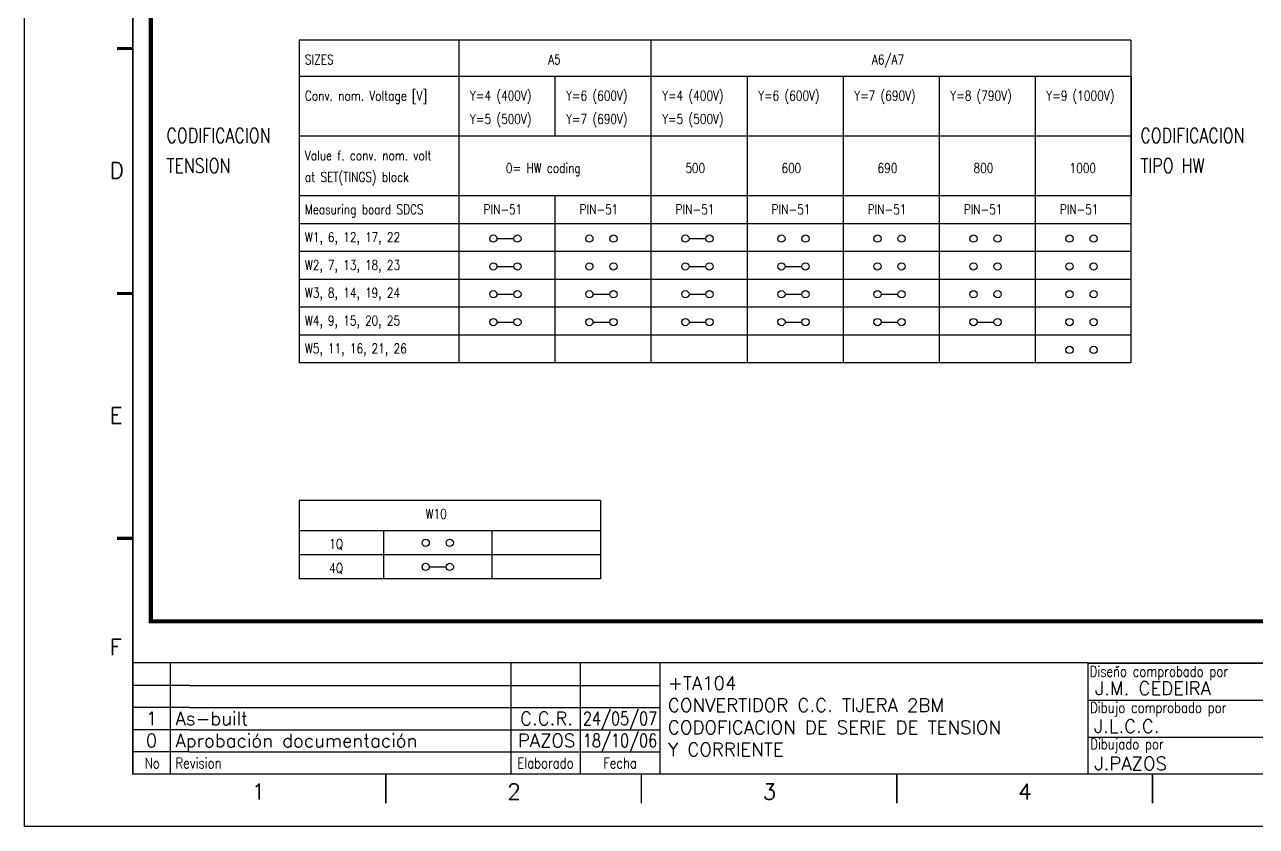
# Model space of a CAD drawing. Extents: x -25 to 1044, y -25744 to 292.
# Drawn here: x 448.5 to 683.6, y -21385.5 to -21232.4 of the extents above; entities that cross this region are included whole.
import ezdxf
from ezdxf.enums import TextEntityAlignment as Align

# ---------------------------------------------------------------- set-up
doc = ezdxf.new("R2010")
doc.units = 0
doc.header["$LTSCALE"] = 10
doc.header["$MEASUREMENT"] = 0
doc.linetypes.add('DASHDOT', pattern=[1, 0.5, -0.25, 0, -0.25])
for name, color, linetype in [('1', 7, 'CONTINUOUS'), ('10', 5, 'CONTINUOUS'), ('2', 7, 'CONTINUOUS'), ('25', 3, 'CONTINUOUS'), ('35', 2, 'CONTINUOUS'), ('DIBUJO', 7, 'CONTINUOUS')]:
    doc.layers.add(name, color=color, linetype=linetype)
doc.styles.add('ABBSTYLE', font='ROMANS.SHX', dxfattribs={"width": 0.8})
doc.styles.add('LABEL', font='SIMPLEX', dxfattribs={"width": 0.8, "height": 4})
doc.styles.add('ROMANS', font='romans')

# ---------------------------------------------------------------- blocks, each defined once
blk = doc.blocks.new('newcajec')
at = {"layer": '1'}
for p, q in [((179.4, 20.85), (0.13, 20.85)), ((7, 20.85), (7, 0)), ((71, 20.85), (71, 0)), ((84, 20.85), (84, 0.09)), ((99, 20.85), (99, 0)), ((184.64, 20.18), (184.81, 20.01)), ((184.81, 20.01), (185.18, 20.25)), ((10.6, 16.64), (0, 16.64)), ((10.6, 16.64), (99, 16.64)), ((10.6, 12.48), (0, 12.48)), ((10.6, 12.48), (99, 12.48)), ((179.4, 13.87), (215.2, 13.87)), ((10.6, 8.32), (0, 8.32)), ((10.6, 8.32), (99, 8.32)), ((179.4, 6.93), (267.63, 6.93)), ((10.6, 4.16), (0, 4.16)), ((10.6, 4.16), (99, 4.16))]:
    blk.add_line(p, q, dxfattribs=at)
at = {"layer": '1', "const_width": 0.3}
blk.add_lwpolyline([(0, 0), (0, 272.5), (383, 272.5), (383, 0)], close=True, dxfattribs=at)
at = {"layer": '1'}
for points in [[(-2.99, 136.23, 0.6, 0.6, 0), (-0.18, 136.23, 0.6, 0.6, 0)], [(-2.99, 90.23, 0.6, 0.6, 0), (-0.18, 90.23, 0.6, 0.6, 0)], [(-2.99, 44.23, 0.6, 0.6, 0), (-0.18, 44.23, 0.6, 0.6, 0)], [(383, 20.8, 0.3, 0.3, 0), (179.4, 20.8, 0.3, 0.3, 0), (179.4, 0, 0.3, 0.3, 0)], [(47.5, -5.5, 0.3, 0.3, 0), (47.5, -0.09, 0.3, 0.3, 0)], [(95.5, -5.5, 0.3, 0.3, 0), (95.5, -0.09, 0.3, 0.3, 0)], [(143.5, -5.5, 0.3, 0.3, 0), (143.5, -0.09, 0.3, 0.3, 0)], [(191.5, -5.5, 0.3, 0.3, 0), (191.5, -0.09, 0.3, 0.3, 0)]]:
    blk.add_lwpolyline(points, format="xyseb", dxfattribs=at)
at = {"layer": '1', "style": 'ROMANS'}
for s, p in [('D', (-4.37, 111.84)), ('E', (-4.37, 65.84)), ('F', (-4.37, 22.34)), ('1', (22.29, -4.82)), ('2', (70.29, -4.82)), ('3', (118.29, -4.82)), ('4', (166.29, -4.82))]:
    blk.add_text(s, height=3, dxfattribs=at).set_placement(p)
at = {"layer": '1', "style": 'LABEL', "width": 0.8}
for s, p in [('Diseno comprobado por', (179.73, 18.27)), ('Dibujo comprobado por', (179.81, 11.47)), ('Dibujado por', (179.83, 4.64)), ('No', (2.23, 1.05)), ('Revision', (8, 1.05))]:
    blk.add_text(s, height=2, dxfattribs=at).set_placement(p)
for s, p in [('Elaborado', (77.5, 1.05)), ('Fecha', (91.5, 1.05))]:
    blk.add_text(s, height=2, dxfattribs=at).set_placement(p, align=Align.CENTER)
at = {"layer": '10', "style": 'ROMANS'}
for tag, p in [('REV41', (3.5, 18.74)), ('REV43', (77.7, 18.74)), ('REV31', (3.5, 14.58)), ('REV33', (77.7, 14.58)), ('REV21', (3.5, 10.42)), ('REV23', (77.7, 10.42)), ('REV11', (3.5, 6.27)), ('REV13', (77.7, 6.27))]:
    blk.add_attdef(tag, text='', height=2.5, dxfattribs=at).set_placement(p, align=Align.MIDDLE)
for tag, p, height in [('REV42', (8, 17.49), 2.5), ('DOCUMENTTYPE', (216.43, 16.8), 2.5), ('NOTA', (305.32, 15.8), 3), ('SHEETNAME1', (100.5, 15.83), 2.5), ('DESIGNCHECK', (180.74, 14.83), 2.5), ('REV32', (8, 13.33), 2.5), ('SHEETNAME2', (100.5, 11.67), 2.5), ('OBJECT', (216.43, 12.4), 2.5), ('REV22', (8, 9.17), 2.5), ('ORDER', (305.32, 7.3), 4.5), ('SHEETNAME3', (100.5, 7.51), 2.5), ('DRAWINGCHECK', (180.53, 7.71), 2.5), ('CUSTOMER', (216.43, 8.08), 2.5), ('REV12', (8, 5.01), 2.5), ('SHEETNAME4', (100.5, 3.35), 2.5), ('DOCUMENT_ID', (305.32, 0.93), 4.4), ('USER', (180.63, 0.71), 2.5), ('DEPARTMENT', (271.93, 1.05), 2.5)]:
    blk.add_attdef(tag, p, '', height=height, dxfattribs=at)
for tag, width, p, p2 in [('REV44', 1.221199, (84.53, 17.49), (98.48, 17.49)), ('REV34', 1.221199, (84.53, 13.33), (98.48, 13.33)), ('REV24', 1.221199, (84.53, 9.17), (98.48, 9.17)), ('REV14', 1.221199, (84.53, 5.01), (98.48, 5.01)), ('CREATED2', 7.039915, (282.71, 1.05), (301.14, 1.05))]:
    blk.add_attdef(tag, text='', height=2.5, dxfattribs=dict(at, width=width)).set_placement(p, p2, align=Align.FIT)
for tag, p in [('SHEET', (382, 7.43)), ('NEXTSHEET', (382, 0.5))]:
    blk.add_attdef(tag, text='', height=2.5, dxfattribs=at).set_placement(p, align=Align.RIGHT)

msp = doc.modelspace()

# ---------------------------------------------------------------- linework, layer by layer
at = {"layer": '2', "color": 2}
for p, q in [((531.38, -21235.41), (531.38, -21297.01)), ((568.05, -21235.41), (568.05, -21297.01)), ((549.72, -21242.32), (549.72, -21253.73)), ((568.05, -21242.32), (568.05, -21253.73)), ((586.39, -21242.32), (586.39, -21253.73)), ((604.73, -21242.32), (604.73, -21253.73)), ((623.07, -21242.32), (623.07, -21253.73)), ((641.4, -21242.32), (641.4, -21253.73)), ((659.74, -21242.32), (659.74, -21253.73)), ((586.39, -21253.73), (586.39, -21265.15)), ((604.73, -21253.73), (604.73, -21265.15)), ((623.07, -21253.73), (623.07, -21265.15)), ((641.4, -21253.73), (641.4, -21265.15)), ((659.74, -21253.73), (659.74, -21265.15)), ((549.72, -21265.15), (549.72, -21297.01)), ((586.39, -21265.15), (586.39, -21297.01)), ((604.73, -21265.15), (604.73, -21297.01)), ((623.07, -21265.15), (623.07, -21297.01)), ((641.4, -21265.15), (641.4, -21297.01))]:
    msp.add_line(p, q, dxfattribs=at)
at = {"layer": '2', "color": 3, "linetype": 'DASHDOT'}
msp.add_lwpolyline([(472.53, -21105.76, 0.81, 0.81, 0), (852.36, -21105.76, 0.81, 0.81, 0), (852.36, -21346.34, 0.81, 0.81, 0), (472.53, -21346.34, 0.81, 0.81, 0), (472.53, -21105.76, 0.81, 0.81, 0)], format="xyseb", dxfattribs=at)
at = {"layer": '35'}
for p, q in [((659.7, -21235.41), (500.85, -21235.41)), ((500.85, -21235.41), (500.85, -21297.01)), ((659.7, -21235.41), (659.7, -21297.01)), ((659.7, -21242.32), (500.85, -21242.32)), ((659.7, -21253.73), (500.85, -21253.73)), ((659.7, -21265.15), (500.85, -21265.15)), ((659.7, -21270.46), (500.85, -21270.46)), ((538.64, -21273.28), (541.86, -21273.28)), ((659.7, -21275.77), (500.85, -21275.77)), ((538.64, -21278.59), (541.86, -21278.59)), ((593.65, -21278.59), (596.87, -21278.59)), ((659.7, -21281.08), (500.85, -21281.08)), ((538.64, -21283.9), (541.86, -21283.9)), ((556.98, -21283.9), (560.2, -21283.9)), ((593.65, -21283.9), (596.87, -21283.9)), ((659.7, -21286.39), (500.85, -21286.39)), ((538.64, -21289.21), (541.86, -21289.21)), ((556.98, -21289.21), (560.2, -21289.21)), ((593.65, -21289.21), (596.87, -21289.21)), ((630.33, -21289.21), (633.55, -21289.21)), ((659.7, -21291.7), (500.85, -21291.7)), ((659.7, -21297.01), (500.85, -21297.01)), ((558.41, -21323.28), (500.85, -21323.28)), ((500.85, -21323.28), (500.85, -21338.25)), ((558.41, -21323.28), (558.41, -21338.25)), ((558.41, -21329.04), (500.85, -21329.04)), ((516.97, -21329.04), (516.97, -21338.25)), ((537.69, -21329.04), (537.69, -21338.25)), ((558.41, -21333.64), (500.85, -21333.64)), ((525.72, -21335.95), (528.94, -21335.95)), ((558.41, -21338.25), (500.85, -21338.25))]:
    msp.add_line(p, q, dxfattribs=at)
at = {"layer": '35', "color": 2}
for p, q in [((575.31, -21273.28), (578.54, -21273.28)), ((575.31, -21278.59), (578.54, -21278.59)), ((575.31, -21283.9), (578.54, -21283.9)), ((575.31, -21289.21), (578.54, -21289.21))]:
    msp.add_line(p, q, dxfattribs=at)
at = {"layer": '35', "color": 1}
for p, q in [((611.99, -21283.9), (615.21, -21283.9)), ((611.99, -21289.21), (615.21, -21289.21))]:
    msp.add_line(p, q, dxfattribs=at)
at = {"layer": '35'}
for centre in [(537.95, -21273.28), (542.55, -21273.28), (556.28, -21273.28), (560.89, -21273.28), (592.96, -21273.28), (597.56, -21273.28), (629.64, -21273.28), (634.24, -21273.28), (647.97, -21273.28), (652.58, -21273.28), (537.95, -21278.59), (542.55, -21278.59), (556.28, -21278.59), (560.89, -21278.59), (592.96, -21278.59), (597.56, -21278.59), (629.64, -21278.59), (634.24, -21278.59), (647.97, -21278.59), (652.58, -21278.59), (537.95, -21283.9), (542.55, -21283.9), (556.28, -21283.9), (560.89, -21283.9), (592.96, -21283.9), (597.56, -21283.9), (629.64, -21283.9), (634.24, -21283.9), (647.97, -21283.9), (652.58, -21283.9), (537.95, -21289.21), (542.55, -21289.21), (556.28, -21289.21), (560.89, -21289.21), (592.96, -21289.21), (597.56, -21289.21), (629.64, -21289.21), (634.24, -21289.21), (647.97, -21289.21), (652.58, -21289.21), (647.97, -21294.53), (652.58, -21294.53), (525.03, -21335.95), (529.63, -21335.95)]:
    msp.add_circle(centre, 0.691, dxfattribs=at)
at = {"layer": '35', "color": 2}
for centre in [(574.62, -21273.28), (579.23, -21273.28), (574.62, -21278.59), (579.23, -21278.59), (574.62, -21283.9), (579.23, -21283.9), (574.62, -21289.21), (579.23, -21289.21)]:
    msp.add_circle(centre, 0.691, dxfattribs=at)
at = {"layer": '35', "color": 1}
for centre in [(611.3, -21273.28), (615.9, -21273.28), (611.3, -21278.59), (615.9, -21278.59), (611.3, -21283.9), (615.9, -21283.9), (611.3, -21289.21), (615.9, -21289.21), (525.03, -21331.34), (529.63, -21331.34)]:
    msp.add_circle(centre, 0.691, dxfattribs=at)
at = {"layer": 'DIBUJO'}
msp.add_lwpolyline([(448.45, -21088.47), (868.45, -21088.47), (868.45, -21385.47), (448.45, -21385.47), (448.45, -21088.47)], dxfattribs=at)

# ---------------------------------------------------------------- block references
at = {"layer": '2', "color": 7}
ref = msp.add_blockref('newcajec', (469.13, -21375.47), dxfattribs=dict(at, xscale=1.016513761467885, yscale=1.016513761467885, zscale=1.016513761467885))
ref.add_attrib('REV24', '24/05/07', dxfattribs={"layer": '10', "height": 2.541, "style": 'ROMANS', "width": 0.728168}).set_placement((555.05, -21366.14), (569.24, -21366.14), align=Align.FIT)
ref.add_attrib('SHEETNAME3', 'CODOFICACION DE SERIE DE TENSION', (571.29, -21367.84), dxfattribs={"layer": '10', "height": 2.5413, "style": 'ROMANS'})
ref.add_attrib('SHEETNAME2', 'CONVERTIDOR C.C. TIJERA 2BM', (571.29, -21363.61), dxfattribs={"layer": '10', "height": 2.5413, "style": 'ROMANS'})
ref.add_attrib('SHEETNAME1', '+TA104', (571.29, -21359.38), dxfattribs={"layer": '10', "height": 2.541, "style": 'ROMANS'})
ref.add_attrib('USER', 'J.PAZOS', (652.74, -21374.75), dxfattribs={"layer": '10', "height": 2.541, "style": 'ROMANS'})
ref.add_attrib('DRAWINGCHECK', 'J.L.C.C.', (652.64, -21367.63), dxfattribs={"layer": '10', "height": 2.541, "style": 'ROMANS'})
ref.add_attrib('DESIGNCHECK', 'J.M. CEDEIRA', (652.85, -21360.39), dxfattribs={"layer": '10', "height": 2.5413, "style": 'ROMANS'})
ref.add_attrib('REV22', 'As-built', (477.26, -21366.14), dxfattribs={"layer": '10', "height": 2.541, "style": 'ROMANS'})
ref.add_attrib('REV12', 'Aprobación documentación', (477.26, -21370.37), dxfattribs={"layer": '10', "height": 2.5413, "style": 'ROMANS'})
ref.add_attrib('REV21', '1', dxfattribs={"layer": '10', "height": 2.54, "style": 'ROMANS'}).set_placement((472.69, -21364.87), align=Align.MIDDLE)
ref.add_attrib('REV11', '0', dxfattribs={"layer": '10', "height": 2.54, "style": 'ROMANS'}).set_placement((472.69, -21369.1), align=Align.MIDDLE)
ref.add_attrib('SHEETNAME4', 'Y CORRIENTE', (571.29, -21372.07), dxfattribs={"layer": '10', "height": 2.5413, "style": 'ROMANS'})
ref.add_attrib('REV14', '18/10/06', dxfattribs={"layer": '10', "height": 2.541, "style": 'ROMANS', "width": 0.728168}).set_placement((555.05, -21370.37), (569.24, -21370.37), align=Align.FIT)
ref.add_attrib('REV23', 'C.C.R.', dxfattribs={"layer": '10', "height": 2.541, "style": 'ROMANS'}).set_placement((548.11, -21364.87), align=Align.MIDDLE)
ref.add_attrib('REV13', 'PAZOS', dxfattribs={"layer": '10', "height": 2.541, "style": 'ROMANS'}).set_placement((548.11, -21369.1), align=Align.MIDDLE)

# ---------------------------------------------------------------- texts
at = {"layer": '25', "style": 'ABBSTYLE', "width": 0.8}
for s, height, p in [('A6/A7', 1.842, (610.21, -21240.02)), ('SIZES', 1.842, (501.96, -21240.02)), ('A5', 1.842, (548.4, -21240.02)), ('Conv. nom. Voltage [V]', 1.8417, (501.96, -21246.92)), ('Y=4 (400V)', 1.842, (533.49, -21246.92)), ('Y=6 (600V)', 1.842, (551.83, -21246.92)), ('Y=6 (600V)', 1.842, (588.5, -21246.92)), ('Y=8 (790V)', 1.842, (625.18, -21246.92)), ('Y=9 (1000V)', 1.8417, (643.52, -21246.92)), ('Y=5 (500V)', 1.842, (533.49, -21251.38)), ('Y=7 (690V)', 1.842, (551.83, -21251.38)), ('CODIFICACION', 2.7626, (475.53, -21254.98)), ('CODIFICACION', 2.7626, (661.5, -21254.98)), ('Value f. conv. nom. volt', 1.8417, (501.96, -21258.34)), ('TENSION', 2.763, (475.53, -21260.74)), ('0= HW coding', 1.8417, (540.35, -21260.74)), ('600', 1.842, (592.96, -21260.74)), ('800', 1.842, (629.63, -21260.74)), ('1000', 1.842, (647.97, -21260.74)), ('TIPO HW', 2.763, (661.5, -21260.74)), ('at SET(TINGS) block', 1.8417, (501.96, -21262.45)), ('Measuring board SDCS', 1.8417, (501.96, -21268.62)), ('PIN-51', 1.842, (536.08, -21268.62)), ('PIN-51', 1.842, (554.42, -21268.62)), ('PIN-51', 1.842, (591.09, -21268.62)), ('PIN-51', 1.842, (627.77, -21268.62)), ('PIN-51', 1.842, (646.11, -21268.62)), ('W1, 6, 12, 17, 22', 1.8417, (501.96, -21273.93)), ('W2, 7, 13, 18, 23', 1.8417, (501.96, -21279.24)), ('W3, 8, 14, 19, 24', 1.8417, (501.96, -21284.55)), ('W4, 9, 15, 20, 25', 1.8417, (501.96, -21289.86)), ('W5, 11, 16, 21, 26', 1.8417, (501.96, -21295.17)), ('W10', 1.842, (525.03, -21326.74)), ('4Q', 1.842, (506.61, -21337.1))]:
    msp.add_text(s, height=height, dxfattribs=at).set_placement(p)
at = {"layer": '25', "color": 3, "style": 'ABBSTYLE', "width": 0.8}
for s, p in [('Y=4 (400V)', (570.17, -21246.92)), ('Y=5 (500V)', (570.17, -21251.38)), ('500', (574.62, -21260.74)), ('PIN-51', (572.76, -21268.62))]:
    msp.add_text(s, height=1.842, dxfattribs=at).set_placement(p)
at = {"layer": '25', "color": 1, "style": 'ABBSTYLE', "width": 0.8}
for s, p in [('Y=7 (690V)', (606.84, -21246.92)), ('690', (611.3, -21260.74)), ('PIN-51', (609.43, -21268.62)), ('1Q', (506.61, -21332.49))]:
    msp.add_text(s, height=1.842, dxfattribs=at).set_placement(p)

doc.saveas('drawing.dxf')
